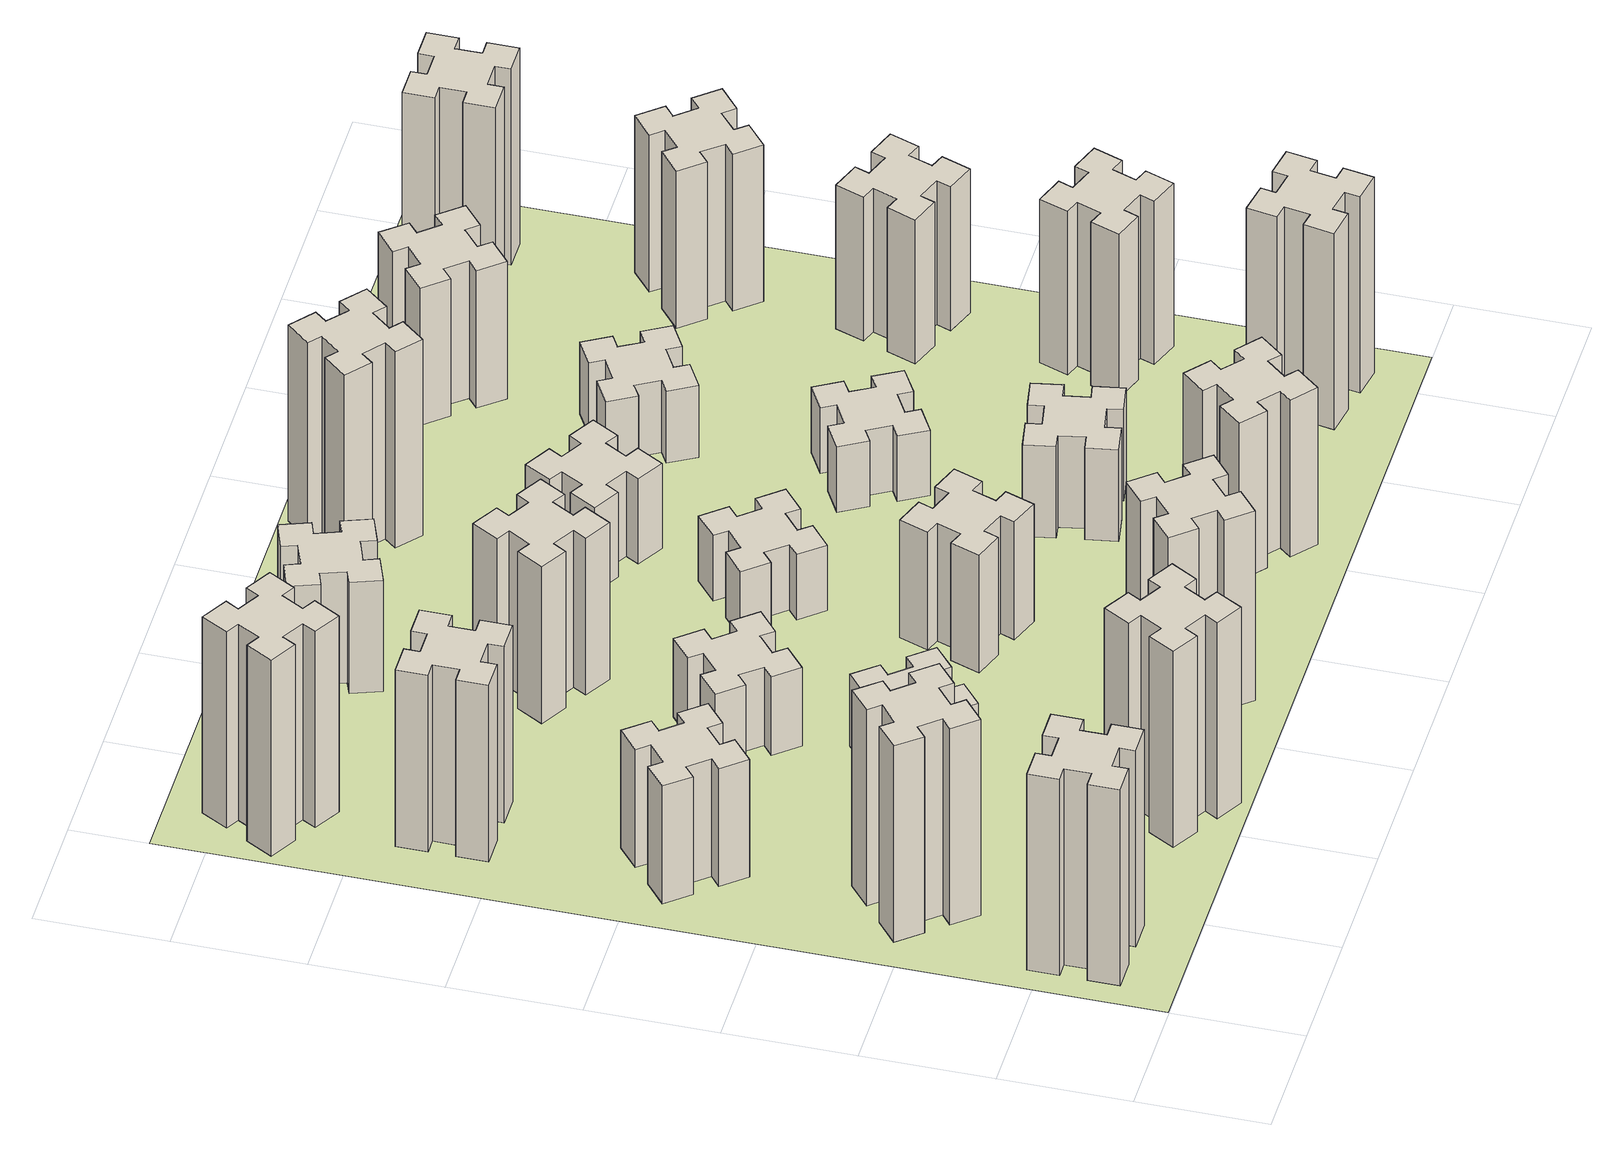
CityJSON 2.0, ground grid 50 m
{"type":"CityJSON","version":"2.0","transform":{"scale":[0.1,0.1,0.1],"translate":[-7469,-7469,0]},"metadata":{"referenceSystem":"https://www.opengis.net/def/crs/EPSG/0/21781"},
"CityObjects":{
"building1":{"type":"Building","attributes":{"class":"1000","function":"1000","usage":"1000","yearOfConstruction":2016,"roofType":"1000","measuredHeight":90,"storeysAboveGround":30,"storeysBelowGround":0},"geometry":[{"type":"Solid","lod":"1","boundaries":[[[[0,1,2,3,4,5,6,7,8,9,10,11,12,13,14,15,16,17,18,19]],[[17,16,20,21]],[[16,15,22,20]],[[15,14,23,22]],[[14,13,24,23]],[[13,12,25,24]],[[12,11,26,25]],[[11,10,27,26]],[[10,9,28,27]],[[9,8,29,28]],[[8,7,30,29]],[[7,6,31,30]],[[6,5,32,31]],[[5,4,33,32]],[[4,3,34,33]],[[3,2,35,34]],[[2,1,36,35]],[[1,0,37,36]],[[0,19,38,37]],[[19,18,39,38]],[[18,17,21,39]],[[24,25,26,27,28,29,30,31,32,33,34,35,36,37,38,39,21,20,22,23]]]]}]},
"building2":{"type":"Building","attributes":{"class":"1000","function":"1000","usage":"1000","yearOfConstruction":2016,"roofType":"1000","measuredHeight":90,"storeysAboveGround":30,"storeysBelowGround":0},"geometry":[{"type":"Solid","lod":"1","boundaries":[[[[40,41,42,43,44,45,46,47,48,49,50,51,52,53,54,55,56,57,58,59]],[[57,56,60,61]],[[56,55,62,60]],[[55,54,63,62]],[[54,53,64,63]],[[53,52,65,64]],[[52,51,66,65]],[[51,50,67,66]],[[50,49,68,67]],[[49,48,69,68]],[[48,47,70,69]],[[47,46,71,70]],[[46,45,72,71]],[[45,44,73,72]],[[44,43,74,73]],[[43,42,75,74]],[[42,41,76,75]],[[41,40,77,76]],[[40,59,78,77]],[[59,58,79,78]],[[58,57,61,79]],[[64,65,66,67,68,69,70,71,72,73,74,75,76,77,78,79,61,60,62,63]]]]}]},
"building3":{"type":"Building","attributes":{"class":"1000","function":"1000","usage":"1000","yearOfConstruction":2016,"roofType":"1000","measuredHeight":54,"storeysAboveGround":30,"storeysBelowGround":0},"geometry":[{"type":"Solid","lod":"1","boundaries":[[[[80,81,82,83,84,85,86,87,88,89,90,91,92,93,94,95,96,97,98,99]],[[97,96,100,101]],[[96,95,102,100]],[[95,94,103,102]],[[94,93,104,103]],[[93,92,105,104]],[[92,91,106,105]],[[91,90,107,106]],[[90,89,108,107]],[[89,88,109,108]],[[88,87,110,109]],[[87,86,111,110]],[[86,85,112,111]],[[85,84,113,112]],[[84,83,114,113]],[[83,82,115,114]],[[82,81,116,115]],[[81,80,117,116]],[[80,99,118,117]],[[99,98,119,118]],[[98,97,101,119]],[[104,105,106,107,108,109,110,111,112,113,114,115,116,117,118,119,101,100,102,103]]]]}]},
"building4":{"type":"Building","attributes":{"class":"1000","function":"1000","usage":"1000","yearOfConstruction":2016,"roofType":"1000","measuredHeight":81,"storeysAboveGround":30,"storeysBelowGround":0},"geometry":[{"type":"Solid","lod":"1","boundaries":[[[[120,121,122,123,124,125,126,127,128,129,130,131,132,133,134,135,136,137,138,139]],[[137,136,140,141]],[[136,135,142,140]],[[135,134,143,142]],[[134,133,144,143]],[[133,132,145,144]],[[132,131,146,145]],[[131,130,147,146]],[[130,129,148,147]],[[129,128,149,148]],[[128,127,150,149]],[[127,126,151,150]],[[126,125,152,151]],[[125,124,153,152]],[[124,123,154,153]],[[123,122,155,154]],[[122,121,156,155]],[[121,120,157,156]],[[120,139,158,157]],[[139,138,159,158]],[[138,137,141,159]],[[144,145,146,147,148,149,150,151,152,153,154,155,156,157,158,159,141,140,142,143]]]]}]},
"building5":{"type":"Building","attributes":{"class":"1000","function":"1000","usage":"1000","yearOfConstruction":2016,"roofType":"1000","measuredHeight":90,"storeysAboveGround":30,"storeysBelowGround":0},"geometry":[{"type":"Solid","lod":"1","boundaries":[[[[160,161,162,163,164,165,166,167,168,169,170,171,172,173,174,175,176,177,178,179]],[[177,176,180,181]],[[176,175,182,180]],[[175,174,183,182]],[[174,173,184,183]],[[173,172,185,184]],[[172,171,186,185]],[[171,170,187,186]],[[170,169,188,187]],[[169,168,189,188]],[[168,167,190,189]],[[167,166,191,190]],[[166,165,192,191]],[[165,164,193,192]],[[164,163,194,193]],[[163,162,195,194]],[[162,161,196,195]],[[161,160,197,196]],[[160,179,198,197]],[[179,178,199,198]],[[178,177,181,199]],[[184,185,186,187,188,189,190,191,192,193,194,195,196,197,198,199,181,180,182,183]]]]}]},
"building6":{"type":"Building","attributes":{"class":"1000","function":"1000","usage":"1000","yearOfConstruction":2016,"roofType":"1000","measuredHeight":90,"storeysAboveGround":30,"storeysBelowGround":0},"geometry":[{"type":"Solid","lod":"1","boundaries":[[[[200,201,202,203,204,205,206,207,208,209,210,211,212,213,214,215,216,217,218,219]],[[217,216,220,221]],[[216,215,222,220]],[[215,214,223,222]],[[214,213,224,223]],[[213,212,225,224]],[[212,211,226,225]],[[211,210,227,226]],[[210,209,228,227]],[[209,208,229,228]],[[208,207,230,229]],[[207,206,231,230]],[[206,205,232,231]],[[205,204,233,232]],[[204,203,234,233]],[[203,202,235,234]],[[202,201,236,235]],[[201,200,237,236]],[[200,219,238,237]],[[219,218,239,238]],[[218,217,221,239]],[[224,225,226,227,228,229,230,231,232,233,234,235,236,237,238,239,221,220,222,223]]]]}]},
"building7":{"type":"Building","attributes":{"class":"1000","function":"1000","usage":"1000","yearOfConstruction":2016,"roofType":"1000","measuredHeight":33,"storeysAboveGround":30,"storeysBelowGround":0},"geometry":[{"type":"Solid","lod":"1","boundaries":[[[[240,241,242,243,244,245,246,247,248,249,250,251,252,253,254,255,256,257,258,259]],[[257,256,260,261]],[[256,255,262,260]],[[255,254,263,262]],[[254,253,264,263]],[[253,252,265,264]],[[252,251,266,265]],[[251,250,267,266]],[[250,249,268,267]],[[249,248,269,268]],[[248,247,270,269]],[[247,246,271,270]],[[246,245,272,271]],[[245,244,273,272]],[[244,243,274,273]],[[243,242,275,274]],[[242,241,276,275]],[[241,240,277,276]],[[240,259,278,277]],[[259,258,279,278]],[[258,257,261,279]],[[264,265,266,267,268,269,270,271,272,273,274,275,276,277,278,279,261,260,262,263]]]]}]},
"building8":{"type":"Building","attributes":{"class":"1000","function":"1000","usage":"1000","yearOfConstruction":2016,"roofType":"1000","measuredHeight":36,"storeysAboveGround":30,"storeysBelowGround":0},"geometry":[{"type":"Solid","lod":"1","boundaries":[[[[280,281,282,283,284,285,286,287,288,289,290,291,292,293,294,295,296,297,298,299]],[[297,296,300,301]],[[296,295,302,300]],[[295,294,303,302]],[[294,293,304,303]],[[293,292,305,304]],[[292,291,306,305]],[[291,290,307,306]],[[290,289,308,307]],[[289,288,309,308]],[[288,287,310,309]],[[287,286,311,310]],[[286,285,312,311]],[[285,284,313,312]],[[284,283,314,313]],[[283,282,315,314]],[[282,281,316,315]],[[281,280,317,316]],[[280,299,318,317]],[[299,298,319,318]],[[298,297,301,319]],[[304,305,306,307,308,309,310,311,312,313,314,315,316,317,318,319,301,300,302,303]]]]}]},
"building9":{"type":"Building","attributes":{"class":"1000","function":"1000","usage":"1000","yearOfConstruction":2016,"roofType":"1000","measuredHeight":87,"storeysAboveGround":30,"storeysBelowGround":0},"geometry":[{"type":"Solid","lod":"1","boundaries":[[[[320,321,322,323,324,325,326,327,328,329,330,331,332,333,334,335,336,337,338,339]],[[337,336,340,341]],[[336,335,342,340]],[[335,334,343,342]],[[334,333,344,343]],[[333,332,345,344]],[[332,331,346,345]],[[331,330,347,346]],[[330,329,348,347]],[[329,328,349,348]],[[328,327,350,349]],[[327,326,351,350]],[[326,325,352,351]],[[325,324,353,352]],[[324,323,354,353]],[[323,322,355,354]],[[322,321,356,355]],[[321,320,357,356]],[[320,339,358,357]],[[339,338,359,358]],[[338,337,341,359]],[[344,345,346,347,348,349,350,351,352,353,354,355,356,357,358,359,341,340,342,343]]]]}]},
"building10":{"type":"Building","attributes":{"class":"1000","function":"1000","usage":"1000","yearOfConstruction":2016,"roofType":"1000","measuredHeight":72,"storeysAboveGround":30,"storeysBelowGround":0},"geometry":[{"type":"Solid","lod":"1","boundaries":[[[[360,361,362,363,364,365,366,367,368,369,370,371,372,373,374,375,376,377,378,379]],[[377,376,380,381]],[[376,375,382,380]],[[375,374,383,382]],[[374,373,384,383]],[[373,372,385,384]],[[372,371,386,385]],[[371,370,387,386]],[[370,369,388,387]],[[369,368,389,388]],[[368,367,390,389]],[[367,366,391,390]],[[366,365,392,391]],[[365,364,393,392]],[[364,363,394,393]],[[363,362,395,394]],[[362,361,396,395]],[[361,360,397,396]],[[360,379,398,397]],[[379,378,399,398]],[[378,377,381,399]],[[384,385,386,387,388,389,390,391,392,393,394,395,396,397,398,399,381,380,382,383]]]]}]},
"building11":{"type":"Building","attributes":{"class":"1000","function":"1000","usage":"1000","yearOfConstruction":2016,"roofType":"1000","measuredHeight":51,"storeysAboveGround":30,"storeysBelowGround":0},"geometry":[{"type":"Solid","lod":"1","boundaries":[[[[400,401,402,403,404,405,406,407,408,409,410,411,412,413,414,415,416,417,418,419]],[[417,416,420,421]],[[416,415,422,420]],[[415,414,423,422]],[[414,413,424,423]],[[413,412,425,424]],[[412,411,426,425]],[[411,410,427,426]],[[410,409,428,427]],[[409,408,429,428]],[[408,407,430,429]],[[407,406,431,430]],[[406,405,432,431]],[[405,404,433,432]],[[404,403,434,433]],[[403,402,435,434]],[[402,401,436,435]],[[401,400,437,436]],[[400,419,438,437]],[[419,418,439,438]],[[418,417,421,439]],[[424,425,426,427,428,429,430,431,432,433,434,435,436,437,438,439,421,420,422,423]]]]}]},
"building12":{"type":"Building","attributes":{"class":"1000","function":"1000","usage":"1000","yearOfConstruction":2016,"roofType":"1000","measuredHeight":54,"storeysAboveGround":30,"storeysBelowGround":0},"geometry":[{"type":"Solid","lod":"1","boundaries":[[[[440,441,442,443,444,445,446,447,448,449,450,451,452,453,454,455,456,457,458,459]],[[457,456,460,461]],[[456,455,462,460]],[[455,454,463,462]],[[454,453,464,463]],[[453,452,465,464]],[[452,451,466,465]],[[451,450,467,466]],[[450,449,468,467]],[[449,448,469,468]],[[448,447,470,469]],[[447,446,471,470]],[[446,445,472,471]],[[445,444,473,472]],[[444,443,474,473]],[[443,442,475,474]],[[442,441,476,475]],[[441,440,477,476]],[[440,459,478,477]],[[459,458,479,478]],[[458,457,461,479]],[[464,465,466,467,468,469,470,471,472,473,474,475,476,477,478,479,461,460,462,463]]]]}]},
"building13":{"type":"Building","attributes":{"class":"1000","function":"1000","usage":"1000","yearOfConstruction":2016,"roofType":"1000","measuredHeight":30,"storeysAboveGround":30,"storeysBelowGround":0},"geometry":[{"type":"Solid","lod":"1","boundaries":[[[[480,481,482,483,484,485,486,487,488,489,490,491,492,493,494,495,496,497,498,499]],[[497,496,500,501]],[[496,495,502,500]],[[495,494,503,502]],[[494,493,504,503]],[[493,492,505,504]],[[492,491,506,505]],[[491,490,507,506]],[[490,489,508,507]],[[489,488,509,508]],[[488,487,510,509]],[[487,486,511,510]],[[486,485,512,511]],[[485,484,513,512]],[[484,483,514,513]],[[483,482,515,514]],[[482,481,516,515]],[[481,480,517,516]],[[480,499,518,517]],[[499,498,519,518]],[[498,497,501,519]],[[504,505,506,507,508,509,510,511,512,513,514,515,516,517,518,519,501,500,502,503]]]]}]},
"building14":{"type":"Building","attributes":{"class":"1000","function":"1000","usage":"1000","yearOfConstruction":2016,"roofType":"1000","measuredHeight":72,"storeysAboveGround":30,"storeysBelowGround":0},"geometry":[{"type":"Solid","lod":"1","boundaries":[[[[520,521,522,523,524,525,526,527,528,529,530,531,532,533,534,535,536,537,538,539]],[[537,536,540,541]],[[536,535,542,540]],[[535,534,543,542]],[[534,533,544,543]],[[533,532,545,544]],[[532,531,546,545]],[[531,530,547,546]],[[530,529,548,547]],[[529,528,549,548]],[[528,527,550,549]],[[527,526,551,550]],[[526,525,552,551]],[[525,524,553,552]],[[524,523,554,553]],[[523,522,555,554]],[[522,521,556,555]],[[521,520,557,556]],[[520,539,558,557]],[[539,538,559,558]],[[538,537,541,559]],[[544,545,546,547,548,549,550,551,552,553,554,555,556,557,558,559,541,540,542,543]]]]}]},
"building15":{"type":"Building","attributes":{"class":"1000","function":"1000","usage":"1000","yearOfConstruction":2016,"roofType":"1000","measuredHeight":39,"storeysAboveGround":30,"storeysBelowGround":0},"geometry":[{"type":"Solid","lod":"1","boundaries":[[[[560,561,562,563,564,565,566,567,568,569,570,571,572,573,574,575,576,577,578,579]],[[577,576,580,581]],[[576,575,582,580]],[[575,574,583,582]],[[574,573,584,583]],[[573,572,585,584]],[[572,571,586,585]],[[571,570,587,586]],[[570,569,588,587]],[[569,568,589,588]],[[568,567,590,589]],[[567,566,591,590]],[[566,565,592,591]],[[565,564,593,592]],[[564,563,594,593]],[[563,562,595,594]],[[562,561,596,595]],[[561,560,597,596]],[[560,579,598,597]],[[579,578,599,598]],[[578,577,581,599]],[[584,585,586,587,588,589,590,591,592,593,594,595,596,597,598,599,581,580,582,583]]]]}]},
"building16":{"type":"Building","attributes":{"class":"1000","function":"1000","usage":"1000","yearOfConstruction":2016,"roofType":"1000","measuredHeight":90,"storeysAboveGround":30,"storeysBelowGround":0},"geometry":[{"type":"Solid","lod":"1","boundaries":[[[[600,601,602,603,604,605,606,607,608,609,610,611,612,613,614,615,616,617,618,619]],[[617,616,620,621]],[[616,615,622,620]],[[615,614,623,622]],[[614,613,624,623]],[[613,612,625,624]],[[612,611,626,625]],[[611,610,627,626]],[[610,609,628,627]],[[609,608,629,628]],[[608,607,630,629]],[[607,606,631,630]],[[606,605,632,631]],[[605,604,633,632]],[[604,603,634,633]],[[603,602,635,634]],[[602,601,636,635]],[[601,600,637,636]],[[600,619,638,637]],[[619,618,639,638]],[[618,617,621,639]],[[624,625,626,627,628,629,630,631,632,633,634,635,636,637,638,639,621,620,622,623]]]]}]},
"building17":{"type":"Building","attributes":{"class":"1000","function":"1000","usage":"1000","yearOfConstruction":2016,"roofType":"1000","measuredHeight":42,"storeysAboveGround":30,"storeysBelowGround":0},"geometry":[{"type":"Solid","lod":"1","boundaries":[[[[640,641,642,643,644,645,646,647,648,649,650,651,652,653,654,655,656,657,658,659]],[[657,656,660,661]],[[656,655,662,660]],[[655,654,663,662]],[[654,653,664,663]],[[653,652,665,664]],[[652,651,666,665]],[[651,650,667,666]],[[650,649,668,667]],[[649,648,669,668]],[[648,647,670,669]],[[647,646,671,670]],[[646,645,672,671]],[[645,644,673,672]],[[644,643,674,673]],[[643,642,675,674]],[[642,641,676,675]],[[641,640,677,676]],[[640,659,678,677]],[[659,658,679,678]],[[658,657,661,679]],[[664,665,666,667,668,669,670,671,672,673,674,675,676,677,678,679,661,660,662,663]]]]}]},
"building18":{"type":"Building","attributes":{"class":"1000","function":"1000","usage":"1000","yearOfConstruction":2016,"roofType":"1000","measuredHeight":30,"storeysAboveGround":30,"storeysBelowGround":0},"geometry":[{"type":"Solid","lod":"1","boundaries":[[[[680,681,682,683,684,685,686,687,688,689,690,691,692,693,694,695,696,697,698,699]],[[697,696,700,701]],[[696,695,702,700]],[[695,694,703,702]],[[694,693,704,703]],[[693,692,705,704]],[[692,691,706,705]],[[691,690,707,706]],[[690,689,708,707]],[[689,688,709,708]],[[688,687,710,709]],[[687,686,711,710]],[[686,685,712,711]],[[685,684,713,712]],[[684,683,714,713]],[[683,682,715,714]],[[682,681,716,715]],[[681,680,717,716]],[[680,699,718,717]],[[699,698,719,718]],[[698,697,701,719]],[[704,705,706,707,708,709,710,711,712,713,714,715,716,717,718,719,701,700,702,703]]]]}]},
"building19":{"type":"Building","attributes":{"class":"1000","function":"1000","usage":"1000","yearOfConstruction":2016,"roofType":"1000","measuredHeight":33,"storeysAboveGround":30,"storeysBelowGround":0},"geometry":[{"type":"Solid","lod":"1","boundaries":[[[[720,721,722,723,724,725,726,727,728,729,730,731,732,733,734,735,736,737,738,739]],[[737,736,740,741]],[[736,735,742,740]],[[735,734,743,742]],[[734,733,744,743]],[[733,732,745,744]],[[732,731,746,745]],[[731,730,747,746]],[[730,729,748,747]],[[729,728,749,748]],[[728,727,750,749]],[[727,726,751,750]],[[726,725,752,751]],[[725,724,753,752]],[[724,723,754,753]],[[723,722,755,754]],[[722,721,756,755]],[[721,720,757,756]],[[720,739,758,757]],[[739,738,759,758]],[[738,737,741,759]],[[744,745,746,747,748,749,750,751,752,753,754,755,756,757,758,759,741,740,742,743]]]]}]},
"building20":{"type":"Building","attributes":{"class":"1000","function":"1000","usage":"1000","yearOfConstruction":2016,"roofType":"1000","measuredHeight":90,"storeysAboveGround":30,"storeysBelowGround":0},"geometry":[{"type":"Solid","lod":"1","boundaries":[[[[760,761,762,763,764,765,766,767,768,769,770,771,772,773,774,775,776,777,778,779]],[[777,776,780,781]],[[776,775,782,780]],[[775,774,783,782]],[[774,773,784,783]],[[773,772,785,784]],[[772,771,786,785]],[[771,770,787,786]],[[770,769,788,787]],[[769,768,789,788]],[[768,767,790,789]],[[767,766,791,790]],[[766,765,792,791]],[[765,764,793,792]],[[764,763,794,793]],[[763,762,795,794]],[[762,761,796,795]],[[761,760,797,796]],[[760,779,798,797]],[[779,778,799,798]],[[778,777,781,799]],[[784,785,786,787,788,789,790,791,792,793,794,795,796,797,798,799,781,780,782,783]]]]}]},
"building21":{"type":"Building","attributes":{"class":"1000","function":"1000","usage":"1000","yearOfConstruction":2016,"roofType":"1000","measuredHeight":63,"storeysAboveGround":30,"storeysBelowGround":0},"geometry":[{"type":"Solid","lod":"1","boundaries":[[[[800,801,802,803,804,805,806,807,808,809,810,811,812,813,814,815,816,817,818,819]],[[817,816,820,821]],[[816,815,822,820]],[[815,814,823,822]],[[814,813,824,823]],[[813,812,825,824]],[[812,811,826,825]],[[811,810,827,826]],[[810,809,828,827]],[[809,808,829,828]],[[808,807,830,829]],[[807,806,831,830]],[[806,805,832,831]],[[805,804,833,832]],[[804,803,834,833]],[[803,802,835,834]],[[802,801,836,835]],[[801,800,837,836]],[[800,819,838,837]],[[819,818,839,838]],[[818,817,821,839]],[[824,825,826,827,828,829,830,831,832,833,834,835,836,837,838,839,821,820,822,823]]]]}]},
"building22":{"type":"Building","attributes":{"class":"1000","function":"1000","usage":"1000","yearOfConstruction":2016,"roofType":"1000","measuredHeight":75,"storeysAboveGround":30,"storeysBelowGround":0},"geometry":[{"type":"Solid","lod":"1","boundaries":[[[[840,841,842,843,844,845,846,847,848,849,850,851,852,853,854,855,856,857,858,859]],[[857,856,860,861]],[[856,855,862,860]],[[855,854,863,862]],[[854,853,864,863]],[[853,852,865,864]],[[852,851,866,865]],[[851,850,867,866]],[[850,849,868,867]],[[849,848,869,868]],[[848,847,870,869]],[[847,846,871,870]],[[846,845,872,871]],[[845,844,873,872]],[[844,843,874,873]],[[843,842,875,874]],[[842,841,876,875]],[[841,840,877,876]],[[840,859,878,877]],[[859,858,879,878]],[[858,857,861,879]],[[864,865,866,867,868,869,870,871,872,873,874,875,876,877,878,879,861,860,862,863]]]]}]},
"building23":{"type":"Building","attributes":{"class":"1000","function":"1000","usage":"1000","yearOfConstruction":2016,"roofType":"1000","measuredHeight":66,"storeysAboveGround":30,"storeysBelowGround":0},"geometry":[{"type":"Solid","lod":"1","boundaries":[[[[880,881,882,883,884,885,886,887,888,889,890,891,892,893,894,895,896,897,898,899]],[[897,896,900,901]],[[896,895,902,900]],[[895,894,903,902]],[[894,893,904,903]],[[893,892,905,904]],[[892,891,906,905]],[[891,890,907,906]],[[890,889,908,907]],[[889,888,909,908]],[[888,887,910,909]],[[887,886,911,910]],[[886,885,912,911]],[[885,884,913,912]],[[884,883,914,913]],[[883,882,915,914]],[[882,881,916,915]],[[881,880,917,916]],[[880,899,918,917]],[[899,898,919,918]],[[898,897,901,919]],[[904,905,906,907,908,909,910,911,912,913,914,915,916,917,918,919,901,900,902,903]]]]}]},
"building24":{"type":"Building","attributes":{"class":"1000","function":"1000","usage":"1000","yearOfConstruction":2016,"roofType":"1000","measuredHeight":72,"storeysAboveGround":30,"storeysBelowGround":0},"geometry":[{"type":"Solid","lod":"1","boundaries":[[[[920,921,922,923,924,925,926,927,928,929,930,931,932,933,934,935,936,937,938,939]],[[937,936,940,941]],[[936,935,942,940]],[[935,934,943,942]],[[934,933,944,943]],[[933,932,945,944]],[[932,931,946,945]],[[931,930,947,946]],[[930,929,948,947]],[[929,928,949,948]],[[928,927,950,949]],[[927,926,951,950]],[[926,925,952,951]],[[925,924,953,952]],[[924,923,954,953]],[[923,922,955,954]],[[922,921,956,955]],[[921,920,957,956]],[[920,939,958,957]],[[939,938,959,958]],[[938,937,941,959]],[[944,945,946,947,948,949,950,951,952,953,954,955,956,957,958,959,941,940,942,943]]]]}]},
"building25":{"type":"Building","attributes":{"class":"1000","function":"1000","usage":"1000","yearOfConstruction":2016,"roofType":"1000","measuredHeight":90,"storeysAboveGround":30,"storeysBelowGround":0},"geometry":[{"type":"Solid","lod":"1","boundaries":[[[[960,961,962,963,964,965,966,967,968,969,970,971,972,973,974,975,976,977,978,979]],[[977,976,980,981]],[[976,975,982,980]],[[975,974,983,982]],[[974,973,984,983]],[[973,972,985,984]],[[972,971,986,985]],[[971,970,987,986]],[[970,969,988,987]],[[969,968,989,988]],[[968,967,990,989]],[[967,966,991,990]],[[966,965,992,991]],[[965,964,993,992]],[[964,963,994,993]],[[963,962,995,994]],[[962,961,996,995]],[[961,960,997,996]],[[960,979,998,997]],[[979,978,999,998]],[[978,977,981,999]],[[984,985,986,987,988,989,990,991,992,993,994,995,996,997,998,999,981,980,982,983]]]]}]},
"landuse1":{"type":"LandUse","attributes":{"name":"plot1","function":"1010"},"geometry":[{"type":"MultiSurface","lod":"1","boundaries":[[[1000,1001,1002,1003]]]}]}
},
"vertices":[
[165,425,0],[165,325,0],[105,325,0],[105,205,0],[225,205,0],[225,265,0],[325,265,0],[325,205,0],[445,205,0],[445,325,0],[385,325,0],[385,425,0],[445,425,0],[445,545,0],[325,545,0],[325,485,0],[225,485,0],[225,545,0],[105,545,0],[105,425,0],[225,485,900],[225,545,900],[325,485,900],[325,545,900],[445,545,900],[445,425,900],[385,425,900],[385,325,900],[445,325,900],[445,205,900],[325,205,900],[325,265,900],[225,265,900],[225,205,900],[105,205,900],[105,325,900],[165,325,900],[165,425,900],[105,425,900],[105,545,900],
[492,1048,0],[427,1124,0],[473,1163,0],[396,1255,0],[304,1178,0],[343,1132,0],[266,1067,0],[228,1113,0],[136,1036,0],[213,944,0],[259,983,0],[323,906,0],[277,868,0],[354,776,0],[446,853,0],[408,899,0],[484,963,0],[523,917,0],[615,994,0],[538,1086,0],[484,963,900],[523,917,900],[408,899,900],[446,853,900],[354,776,900],[277,868,900],[323,906,900],[259,983,900],[213,944,900],[136,1036,900],[228,1113,900],[266,1067,900],[343,1132,900],[304,1178,900],[396,1255,900],[473,1163,900],[427,1124,900],[492,1048,900],[538,1086,900],[615,994,900],
[492,1888,0],[427,1964,0],[473,2003,0],[396,2095,0],[304,2018,0],[343,1972,0],[266,1907,0],[228,1953,0],[136,1876,0],[213,1784,0],[259,1823,0],[323,1746,0],[277,1708,0],[354,1616,0],[446,1693,0],[408,1739,0],[484,1803,0],[523,1757,0],[615,1834,0],[538,1926,0],[484,1803,540],[523,1757,540],[408,1739,540],[446,1693,540],[354,1616,540],[277,1708,540],[323,1746,540],[259,1823,540],[213,1784,540],[136,1876,540],[228,1953,540],[266,1907,540],[343,1972,540],[304,2018,540],[396,2095,540],[473,2003,540],[427,1964,540],[492,1888,540],[538,1926,540],[615,1834,540],
[485,2645,0],[485,2745,0],[545,2745,0],[545,2865,0],[425,2865,0],[425,2805,0],[325,2805,0],[325,2865,0],[205,2865,0],[205,2745,0],[265,2745,0],[265,2645,0],[205,2645,0],[205,2525,0],[325,2525,0],[325,2585,0],[425,2585,0],[425,2525,0],[545,2525,0],[545,2645,0],[425,2585,810],[425,2525,810],[325,2585,810],[325,2525,810],[205,2525,810],[205,2645,810],[265,2645,810],[265,2745,810],[205,2745,810],[205,2865,810],[325,2865,810],[325,2805,810],[425,2805,810],[425,2865,810],[545,2865,810],[545,2745,810],[485,2745,810],[485,2645,810],[545,2645,810],[545,2525,810],
[1214,346,0],[1127,396,0],[1157,448,0],[1053,508,0],[993,404,0],[1045,374,0],[995,287,0],[943,317,0],[883,213,0],[987,153,0],[1017,205,0],[1104,155,0],[1074,103,0],[1178,43,0],[1238,147,0],[1186,177,0],[1236,264,0],[1288,234,0],[1348,338,0],[1244,398,0],[1236,264,900],[1288,234,900],[1186,177,900],[1238,147,900],[1178,43,900],[1074,103,900],[1104,155,900],[1017,205,900],[987,153,900],[883,213,900],[943,317,900],[995,287,900],[1045,374,900],[993,404,900],[1053,508,900],[1157,448,900],[1127,396,900],[1214,346,900],[1244,398,900],[1348,338,900],
[177,3265,0],[264,3215,0],[234,3163,0],[338,3103,0],[398,3207,0],[346,3237,0],[396,3324,0],[448,3294,0],[508,3398,0],[404,3458,0],[374,3406,0],[287,3456,0],[317,3508,0],[213,3568,0],[153,3464,0],[205,3434,0],[155,3347,0],[103,3377,0],[43,3273,0],[147,3213,0],[155,3347,900],[103,3377,900],[205,3434,900],[153,3464,900],[213,3568,900],[317,3508,900],[287,3456,900],[374,3406,900],[404,3458,900],[508,3398,900],[448,3294,900],[396,3324,900],[346,3237,900],[398,3207,900],[338,3103,900],[234,3163,900],[264,3215,900],[177,3265,900],[147,3213,900],[43,3273,900],
[1083,1332,0],[1006,1267,0],[968,1313,0],[876,1236,0],[953,1144,0],[999,1183,0],[1063,1106,0],[1017,1068,0],[1094,976,0],[1186,1053,0],[1148,1099,0],[1224,1163,0],[1263,1117,0],[1355,1194,0],[1278,1286,0],[1232,1248,0],[1167,1324,0],[1213,1363,0],[1136,1455,0],[1044,1378,0],[1167,1324,330],[1213,1363,330],[1232,1248,330],[1278,1286,330],[1355,1194,330],[1263,1117,330],[1224,1163,330],[1148,1099,330],[1186,1053,330],[1094,976,330],[1017,1068,330],[1063,1106,330],[999,1183,330],[953,1144,330],[876,1236,330],[968,1313,330],[1006,1267,330],[1083,1332,330],[1044,1378,330],[1136,1455,330],
[1083,1972,0],[1006,1907,0],[968,1953,0],[876,1876,0],[953,1784,0],[999,1823,0],[1063,1746,0],[1017,1708,0],[1094,1616,0],[1186,1693,0],[1148,1739,0],[1224,1803,0],[1263,1757,0],[1355,1834,0],[1278,1926,0],[1232,1888,0],[1167,1964,0],[1213,2003,0],[1136,2095,0],[1044,2018,0],[1167,1964,360],[1213,2003,360],[1232,1888,360],[1278,1926,360],[1355,1834,360],[1263,1757,360],[1224,1803,360],[1148,1739,360],[1186,1693,360],[1094,1616,360],[1017,1708,360],[1063,1746,360],[999,1823,360],[953,1784,360],[876,1876,360],[968,1953,360],[1006,1907,360],[1083,1972,360],[1044,2018,360],[1136,2095,360],
[1639,343,0],[1703,266,0],[1657,228,0],[1734,136,0],[1826,213,0],[1788,259,0],[1864,323,0],[1903,277,0],[1995,354,0],[1918,446,0],[1872,408,0],[1807,484,0],[1853,523,0],[1776,615,0],[1684,538,0],[1723,492,0],[1646,427,0],[1608,473,0],[1516,396,0],[1593,304,0],[1646,427,870],[1608,473,870],[1723,492,870],[1684,538,870],[1776,615,870],[1853,523,870],[1807,484,870],[1872,408,870],[1918,446,870],[1995,354,870],[1903,277,870],[1864,323,870],[1788,259,870],[1826,213,870],[1734,136,870],[1657,228,870],[1703,266,870],[1639,343,870],[1593,304,870],[1516,396,870],
[1314,2666,0],[1227,2716,0],[1257,2768,0],[1153,2828,0],[1093,2724,0],[1145,2694,0],[1095,2607,0],[1043,2637,0],[983,2533,0],[1087,2473,0],[1117,2525,0],[1204,2475,0],[1174,2423,0],[1278,2363,0],[1338,2467,0],[1286,2497,0],[1336,2584,0],[1388,2554,0],[1448,2658,0],[1344,2718,0],[1336,2584,720],[1388,2554,720],[1286,2497,720],[1338,2467,720],[1278,2363,720],[1174,2423,720],[1204,2475,720],[1117,2525,720],[1087,2473,720],[983,2533,720],[1043,2637,720],[1095,2607,720],[1145,2694,720],[1093,2724,720],[1153,2828,720],[1257,2768,720],[1227,2716,720],[1314,2666,720],[1344,2718,720],[1448,2658,720],
[1125,3456,0],[1031,3422,0],[1010,3478,0],[897,3437,0],[939,3324,0],[995,3345,0],[1029,3251,0],[973,3230,0],[1014,3117,0],[1127,3159,0],[1106,3215,0],[1200,3249,0],[1220,3193,0],[1333,3234,0],[1292,3347,0],[1236,3326,0],[1202,3420,0],[1258,3440,0],[1217,3553,0],[1104,3512,0],[1202,3420,510],[1258,3440,510],[1236,3326,510],[1292,3347,510],[1333,3234,510],[1220,3193,510],[1200,3249,510],[1106,3215,510],[1127,3159,510],[1014,3117,510],[973,3230,510],[1029,3251,510],[995,3345,510],[939,3324,510],[897,3437,510],[1010,3478,510],[1031,3422,510],[1125,3456,510],[1104,3512,510],[1217,3553,510],
[1769,1300,0],[1735,1206,0],[1679,1227,0],[1637,1114,0],[1750,1073,0],[1771,1129,0],[1865,1095,0],[1844,1039,0],[1957,997,0],[1998,1110,0],[1942,1131,0],[1976,1225,0],[2032,1204,0],[2073,1317,0],[1960,1358,0],[1940,1302,0],[1846,1336,0],[1867,1392,0],[1754,1433,0],[1713,1320,0],[1846,1336,540],[1867,1392,540],[1940,1302,540],[1960,1358,540],[2073,1317,540],[2032,1204,540],[1976,1225,540],[1942,1131,540],[1998,1110,540],[1957,997,540],[1844,1039,540],[1865,1095,540],[1771,1129,540],[1750,1073,540],[1637,1114,540],[1679,1227,540],[1735,1206,540],[1769,1300,540],[1713,1320,540],[1754,1433,540],
[1972,1988,0],[1907,2064,0],[1953,2103,0],[1876,2195,0],[1784,2118,0],[1823,2072,0],[1746,2007,0],[1708,2053,0],[1616,1976,0],[1693,1884,0],[1739,1923,0],[1803,1846,0],[1757,1808,0],[1834,1716,0],[1926,1793,0],[1888,1839,0],[1964,1903,0],[2003,1857,0],[2095,1934,0],[2018,2026,0],[1964,1903,300],[2003,1857,300],[1888,1839,300],[1926,1793,300],[1834,1716,300],[1757,1808,300],[1803,1846,300],[1739,1923,300],[1693,1884,300],[1616,1976,300],[1708,2053,300],[1746,2007,300],[1823,2072,300],[1784,2118,300],[1876,2195,300],[1953,2103,300],[1907,2064,300],[1972,1988,300],[2018,2026,300],[2095,1934,300],
[2486,323,0],[2563,259,0],[2524,213,0],[2616,136,0],[2693,228,0],[2647,266,0],[2712,343,0],[2758,304,0],[2835,396,0],[2743,473,0],[2704,427,0],[2628,492,0],[2666,538,0],[2574,615,0],[2497,523,0],[2543,484,0],[2479,408,0],[2433,446,0],[2356,354,0],[2448,277,0],[2479,408,720],[2433,446,720],[2543,484,720],[2497,523,720],[2574,615,720],[2666,538,720],[2628,492,720],[2704,427,720],[2743,473,720],[2835,396,720],[2758,304,720],[2712,343,720],[2647,266,720],[2693,228,720],[2616,136,720],[2524,213,720],[2563,259,720],[2486,323,720],[2448,277,720],[2356,354,720],
[2026,2497,0],[2076,2584,0],[2128,2554,0],[2188,2658,0],[2084,2718,0],[2054,2666,0],[1967,2716,0],[1997,2768,0],[1893,2828,0],[1833,2724,0],[1885,2694,0],[1835,2607,0],[1783,2637,0],[1723,2533,0],[1827,2473,0],[1857,2525,0],[1944,2475,0],[1914,2423,0],[2018,2363,0],[2078,2467,0],[1944,2475,390],[1914,2423,390],[1857,2525,390],[1827,2473,390],[1723,2533,390],[1783,2637,390],[1835,2607,390],[1885,2694,390],[1833,2724,390],[1893,2828,390],[1997,2768,390],[1967,2716,390],[2054,2666,390],[2084,2718,390],[2188,2658,390],[2128,2554,390],[2076,2584,390],[2026,2497,390],[2078,2467,390],[2018,2363,390],
[1746,3383,0],[1823,3319,0],[1784,3273,0],[1876,3196,0],[1953,3288,0],[1907,3326,0],[1972,3403,0],[2018,3364,0],[2095,3456,0],[2003,3533,0],[1964,3487,0],[1888,3552,0],[1926,3598,0],[1834,3675,0],[1757,3583,0],[1803,3544,0],[1739,3468,0],[1693,3506,0],[1616,3414,0],[1708,3337,0],[1739,3468,900],[1693,3506,900],[1803,3544,900],[1757,3583,900],[1834,3675,900],[1926,3598,900],[1888,3552,900],[1964,3487,900],[2003,3533,900],[2095,3456,900],[2018,3364,900],[1972,3403,900],[1907,3326,900],[1953,3288,900],[1876,3196,900],[1784,3273,900],[1823,3319,900],[1746,3383,900],[1708,3337,900],[1616,3414,900],
[2565,898,0],[2664,916,0],[2674,857,0],[2792,877,0],[2771,996,0],[2712,985,0],[2695,1084,0],[2754,1094,0],[2733,1212,0],[2615,1191,0],[2625,1132,0],[2527,1115,0],[2517,1174,0],[2398,1153,0],[2419,1035,0],[2478,1045,0],[2496,947,0],[2437,937,0],[2457,818,0],[2576,839,0],[2496,947,420],[2437,937,420],[2478,1045,420],[2419,1035,420],[2398,1153,420],[2517,1174,420],[2527,1115,420],[2625,1132,420],[2615,1191,420],[2733,1212,420],[2754,1094,420],[2695,1084,420],[2712,985,420],[2771,996,420],[2792,877,420],[2674,857,420],[2664,916,420],[2565,898,420],[2576,839,420],[2457,818,420],
[2475,1744,0],[2525,1657,0],[2473,1627,0],[2533,1523,0],[2637,1583,0],[2607,1635,0],[2694,1685,0],[2724,1633,0],[2828,1693,0],[2768,1797,0],[2716,1767,0],[2666,1854,0],[2718,1884,0],[2658,1988,0],[2554,1928,0],[2584,1876,0],[2497,1826,0],[2467,1878,0],[2363,1818,0],[2423,1714,0],[2497,1826,300],[2467,1878,300],[2584,1876,300],[2554,1928,300],[2658,1988,300],[2718,1884,300],[2666,1854,300],[2716,1767,300],[2768,1797,300],[2828,1693,300],[2724,1633,300],[2694,1685,300],[2607,1635,300],[2637,1583,300],[2533,1523,300],[2473,1627,300],[2525,1657,300],[2475,1744,300],[2423,1714,300],[2363,1818,300],
[2475,2584,0],[2525,2497,0],[2473,2467,0],[2533,2363,0],[2637,2423,0],[2607,2475,0],[2694,2525,0],[2724,2473,0],[2828,2533,0],[2768,2637,0],[2716,2607,0],[2666,2694,0],[2718,2724,0],[2658,2828,0],[2554,2768,0],[2584,2716,0],[2497,2666,0],[2467,2718,0],[2363,2658,0],[2423,2554,0],[2497,2666,330],[2467,2718,330],[2584,2716,330],[2554,2768,330],[2658,2828,330],[2718,2724,330],[2666,2694,330],[2716,2607,330],[2768,2637,330],[2828,2533,330],[2724,2473,330],[2694,2525,330],[2607,2475,330],[2637,2423,330],[2533,2363,330],[2473,2467,330],[2525,2497,330],[2475,2584,330],[2423,2554,330],[2363,2658,330],
[3504,475,0],[3405,492,0],[3416,551,0],[3297,572,0],[3277,454,0],[3336,444,0],[3318,345,0],[3259,356,0],[3238,237,0],[3357,217,0],[3367,276,0],[3465,258,0],[3455,199,0],[3573,178,0],[3594,297,0],[3535,307,0],[3552,405,0],[3611,395,0],[3632,513,0],[3514,534,0],[3552,405,900],[3611,395,900],[3535,307,900],[3594,297,900],[3573,178,900],[3455,199,900],[3465,258,900],[3367,276,900],[3357,217,900],[3238,237,900],[3259,356,900],[3318,345,900],[3336,444,900],[3277,454,900],[3297,572,900],[3416,551,900],[3405,492,900],[3504,475,900],[3514,534,900],[3632,513,900],
[2812,3368,0],[2747,3444,0],[2793,3483,0],[2716,3575,0],[2624,3498,0],[2663,3452,0],[2586,3387,0],[2548,3433,0],[2456,3356,0],[2533,3264,0],[2579,3303,0],[2643,3226,0],[2597,3188,0],[2674,3096,0],[2766,3173,0],[2728,3219,0],[2804,3283,0],[2843,3237,0],[2935,3314,0],[2858,3406,0],[2804,3283,630],[2843,3237,630],[2728,3219,630],[2766,3173,630],[2674,3096,630],[2597,3188,630],[2643,3226,630],[2579,3303,630],[2533,3264,630],[2456,3356,630],[2548,3433,630],[2586,3387,630],[2663,3452,630],[2624,3498,630],[2716,3575,630],[2793,3483,630],[2747,3444,630],[2812,3368,630],[2858,3406,630],[2935,3314,630],
[3351,1029,0],[3445,995,0],[3424,939,0],[3537,897,0],[3578,1010,0],[3522,1031,0],[3556,1125,0],[3612,1104,0],[3653,1217,0],[3540,1258,0],[3520,1202,0],[3426,1236,0],[3447,1292,0],[3334,1333,0],[3293,1220,0],[3349,1200,0],[3315,1106,0],[3259,1127,0],[3217,1014,0],[3330,973,0],[3315,1106,750],[3259,1127,750],[3349,1200,750],[3293,1220,750],[3334,1333,750],[3447,1292,750],[3426,1236,750],[3520,1202,750],[3540,1258,750],[3653,1217,750],[3612,1104,750],[3556,1125,750],[3522,1031,750],[3578,1010,750],[3537,897,750],[3424,939,750],[3445,995,750],[3351,1029,750],[3330,973,750],[3217,1014,750],
[3520,1942,0],[3426,1976,0],[3447,2032,0],[3334,2073,0],[3293,1960,0],[3349,1940,0],[3315,1846,0],[3259,1867,0],[3217,1754,0],[3330,1713,0],[3351,1769,0],[3445,1735,0],[3424,1679,0],[3537,1637,0],[3578,1750,0],[3522,1771,0],[3556,1865,0],[3612,1844,0],[3653,1957,0],[3540,1998,0],[3556,1865,660],[3612,1844,660],[3522,1771,660],[3578,1750,660],[3537,1637,660],[3424,1679,660],[3445,1735,660],[3351,1769,660],[3330,1713,660],[3217,1754,660],[3259,1867,660],[3315,1846,660],[3349,1940,660],[3293,1960,660],[3334,2073,660],[3447,2032,660],[3426,1976,660],[3520,1942,660],[3540,1998,660],[3653,1957,660],
[3319,2563,0],[3383,2486,0],[3337,2448,0],[3414,2356,0],[3506,2433,0],[3468,2479,0],[3544,2543,0],[3583,2497,0],[3675,2574,0],[3598,2666,0],[3552,2628,0],[3487,2704,0],[3533,2743,0],[3456,2835,0],[3364,2758,0],[3403,2712,0],[3326,2647,0],[3288,2693,0],[3196,2616,0],[3273,2524,0],[3326,2647,720],[3288,2693,720],[3403,2712,720],[3364,2758,720],[3456,2835,720],[3533,2743,720],[3487,2704,720],[3552,2628,720],[3598,2666,720],[3675,2574,720],[3583,2497,720],[3544,2543,720],[3468,2479,720],[3506,2433,720],[3414,2356,720],[3337,2448,720],[3383,2486,720],[3319,2563,720],[3273,2524,720],[3196,2616,720],
[3285,3325,0],[3385,3325,0],[3385,3265,0],[3505,3265,0],[3505,3385,0],[3445,3385,0],[3445,3485,0],[3505,3485,0],[3505,3605,0],[3385,3605,0],[3385,3545,0],[3285,3545,0],[3285,3605,0],[3165,3605,0],[3165,3485,0],[3225,3485,0],[3225,3385,0],[3165,3385,0],[3165,3265,0],[3285,3265,0],[3225,3385,900],[3165,3385,900],[3225,3485,900],[3165,3485,900],[3165,3605,900],[3285,3605,900],[3285,3545,900],[3385,3545,900],[3385,3605,900],[3505,3605,900],[3505,3485,900],[3445,3485,900],[3445,3385,900],[3505,3385,900],[3505,3265,900],[3385,3265,900],[3385,3325,900],[3285,3325,900],[3285,3265,900],[3165,3265,900],
[5,3705,0],[3705,3705,0],[3705,5,0],[5,5,0]
]}
